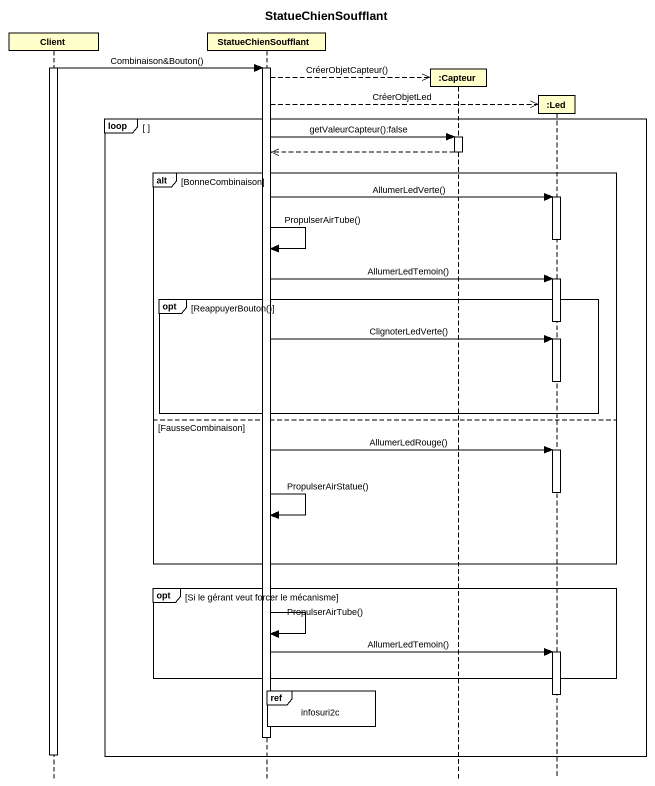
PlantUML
@startuml
title StatueChienSoufflant
hide footbox
participant Client
participant StatueChienSoufflant
participant ":Capteur" as Capteur
participant ":Led" as Led

activate Client
Client -> StatueChienSoufflant : Combinaison&Bouton()
activate StatueChienSoufflant
StatueChienSoufflant -->> Capteur ** : CréerObjetCapteur()
StatueChienSoufflant -->> Led ** : CréerObjetLed
loop
  StatueChienSoufflant -> Capteur : getValeurCapteur():false
  activate Capteur
  Capteur -->> StatueChienSoufflant
  deactivate Capteur
  alt BonneCombinaison
    StatueChienSoufflant -> Led : AllumerLedVerte()
    activate Led
    deactivate Led
    StatueChienSoufflant -> StatueChienSoufflant : PropulserAirTube()
    StatueChienSoufflant -> Led : AllumerLedTemoin()
    activate Led
    opt ReappuyerBouton()
      deactivate Led
      StatueChienSoufflant -> Led : ClignoterLedVerte()
      activate Led
      deactivate Led
    end
  else FausseCombinaison
    StatueChienSoufflant -> Led : AllumerLedRouge()
    activate Led
    deactivate Led
    StatueChienSoufflant -> StatueChienSoufflant : PropulserAirStatue()
  end
  opt Si le gérant veut forcer le mécanisme
    StatueChienSoufflant -> StatueChienSoufflant : PropulserAirTube()
    StatueChienSoufflant -> Led : AllumerLedTemoin()
    activate Led
  end
  ref over StatueChienSoufflant : infosuri2c
  deactivate Led
  deactivate StatueChienSoufflant
  deactivate Client
end
@enduml
